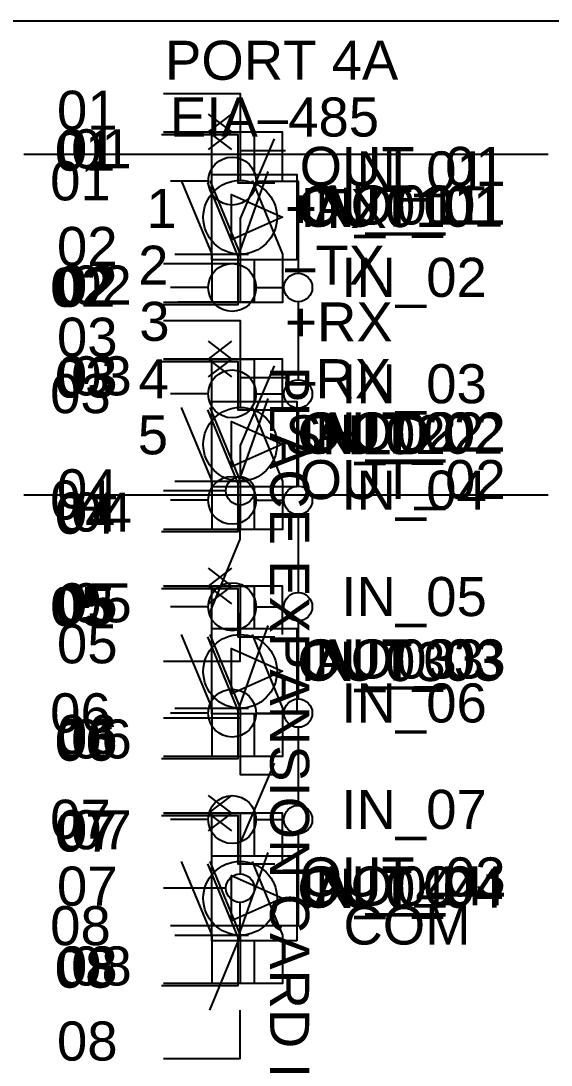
# Model space of a CAD drawing. Extents: x 1 to 23.7, y 0.2 to 17.
# Drawn here: x 19.08 to 20.015, y 13.38 to 15.22 of the extents above; entities that cross this region are included whole.
import ezdxf

# ---------------------------------------------------------------- set-up
doc = ezdxf.new("R2010")
doc.units = 0
doc.header["$MEASUREMENT"] = 0
for name, color, linetype in [('2_01__0-__EMPTY', 7, 'CONTINUOUS'), ('2_02__A0__EIA-232_EIA-485', 7, 'CONTINUOUS'), ('2_03__1-___4__DI__4__DO__S', 7, 'CONTINUOUS'), ('2_04__B-___4__DI__4__DO__F', 7, 'CONTINUOUS'), ('2_05__C-___4__DI__3__DO', 7, 'CONTINUOUS'), ('2_06__2X___8__DO__STD_FORM', 7, 'CONTINUOUS'), ('2_07__2A___8__DO__STD_FORM', 7, 'CONTINUOUS'), ('2_08__2B___8__DO__STD__6__', 7, 'CONTINUOUS'), ('2_09__2C___8__DO__STD__2__', 7, 'CONTINUOUS'), ('2_10__3-___8__DI', 7, 'CONTINUOUS'), ('2_11__D-___14__DI', 7, 'CONTINUOUS'), ('2_12__5-___8__AI', 7, 'CONTINUOUS'), ('2_13__6-___4__AI__4__AO', 7, 'CONTINUOUS'), ('6_00_____DWG', 7, 'CONTINUOUS')]:
    doc.layers.add(name, color=color, linetype=linetype)
doc.styles.add('ARIAL', font='arial.ttf')

msp = doc.modelspace()

# ---------------------------------------------------------------- linework, layer by layer
at = {"layer": '2_02__A0__EIA-232_EIA-485'}
for points in [[(19.0846, 14.9847), (20.0096, 14.9847)], [(19.0846, 14.3847), (20.0096, 14.3847)]]:
    msp.add_lwpolyline(points, dxfattribs=at)
at = {"layer": '2_03__1-___4__DI__4__DO__S'}
for points in [[(19.3312, 15.0236), (19.4662, 15.0236), (19.4662, 14.9385)], [(19.4125, 14.9384), (19.4662, 14.8085), (19.4662, 14.7235), (19.3312, 14.7235)], [(19.3312, 14.6236), (19.4662, 14.6236), (19.4662, 14.5385)], [(19.4125, 14.5384), (19.4662, 14.4085), (19.4662, 14.3235), (19.3312, 14.3235)], [(19.3312, 14.2236), (19.4662, 14.2236), (19.4662, 14.1385)], [(19.4125, 14.1385), (19.4662, 14.0085), (19.4662, 13.9235), (19.3312, 13.9235)], [(19.3312, 13.8236), (19.4662, 13.8236), (19.4662, 13.7385)], [(19.4125, 13.7385), (19.4662, 13.6085), (19.4662, 13.5235), (19.3312, 13.5235)]]:
    msp.add_lwpolyline(points, dxfattribs=at)
at = {"layer": '2_04__B-___4__DI__4__DO__F'}
for points in [[(19.5411, 14.9385), (19.5411, 15.0236), (19.3311, 15.0236)], [(19.4161, 14.9385), (19.4161, 15.0236)], [(19.3624, 14.9384), (19.4161, 14.8085), (19.4161, 14.7235), (19.3311, 14.7235)], [(19.4874, 14.9384), (19.5411, 14.8085), (19.5411, 14.7235), (19.4161, 14.7235)], [(19.3511, 14.8085), (19.4811, 14.8085)], [(19.5411, 14.5385), (19.5411, 14.6236), (19.3311, 14.6236)], [(19.4161, 14.5385), (19.4161, 14.6236)], [(19.3624, 14.5385), (19.4161, 14.4085), (19.4161, 14.3235), (19.3311, 14.3235)], [(19.4874, 14.5385), (19.5411, 14.4085), (19.5411, 14.3235), (19.4161, 14.3235)], [(19.3511, 14.4085), (19.4811, 14.4085)], [(19.5411, 14.1385), (19.5411, 14.2236), (19.3311, 14.2236)], [(19.4161, 14.1385), (19.4161, 14.2236)], [(19.3624, 14.1385), (19.4161, 14.0085), (19.4161, 13.9235), (19.3311, 13.9235)], [(19.4874, 14.1385), (19.5411, 14.0085), (19.5411, 13.9235), (19.4161, 13.9235)], [(19.3511, 14.0085), (19.4811, 14.0085)], [(19.5411, 13.7385), (19.5411, 13.8236), (19.3311, 13.8236)], [(19.4161, 13.7385), (19.4161, 13.8236)], [(19.3624, 13.7385), (19.4161, 13.6085), (19.4161, 13.5235), (19.3311, 13.5235)], [(19.4874, 13.7385), (19.5411, 13.6085), (19.5411, 13.5235), (19.4161, 13.5235)], [(19.3511, 13.6086), (19.4811, 13.6086)]]:
    msp.add_lwpolyline(points, dxfattribs=at)
at = {"layer": '2_05__C-___4__DI__3__DO'}
for points in [[(19.3311, 15.0916), (19.4662, 15.0916), (19.4662, 15.0916), (19.4662, 14.9915), (19.5462, 14.9915)], [(19.5262, 15.0115), (19.4662, 14.8715), (19.4662, 14.7915), (19.3312, 14.7915)], [(19.3311, 14.6916), (19.4662, 14.6916), (19.4662, 14.5915), (19.4662, 14.5915), (19.5462, 14.5915)], [(19.5262, 14.6115), (19.4662, 14.4715), (19.4662, 14.4165)], [(19.4412, 14.3915), (19.3312, 14.3915)], [(19.4125, 14.1765), (19.4662, 14.3065), (19.4662, 14.3665)], [(19.3312, 14.0914), (19.4662, 14.0914), (19.4662, 14.1765)], [(19.3311, 13.9915), (19.4662, 13.9915), (19.4662, 13.8914), (19.4662, 13.8915), (19.5462, 13.8915)], [(19.5262, 13.9114), (19.4662, 13.7714), (19.4662, 13.7164)], [(19.4412, 13.6914), (19.3312, 13.6914)], [(19.4125, 13.4764), (19.4662, 13.6064), (19.4662, 13.6664)], [(19.3312, 13.3913), (19.4662, 13.3913), (19.4662, 13.4764)]]:
    msp.add_lwpolyline(points, dxfattribs=at)
for centre in [(19.4662, 14.3915), (19.4662, 13.6914)]:
    msp.add_circle(centre, 0.025, dxfattribs=at)
at = {"layer": '2_06__2X___8__DO__STD_FORM'}
for points in [[(19.3273, 15.0196), (19.4623, 15.0196), (19.4623, 14.9345)], [(19.4086, 14.9344), (19.4623, 14.8045), (19.4623, 14.7195), (19.3273, 14.7195)], [(19.3273, 14.6196), (19.4623, 14.6196), (19.4623, 14.5345)], [(19.4086, 14.5345), (19.4623, 14.4045), (19.4623, 14.3195), (19.3273, 14.3195)], [(19.3273, 14.2196), (19.4623, 14.2196), (19.4623, 14.1345)], [(19.4086, 14.1345), (19.4623, 14.0045), (19.4623, 13.9195), (19.3273, 13.9195)], [(19.3273, 13.8197), (19.4623, 13.8197), (19.4623, 13.7346)], [(19.4086, 13.7345), (19.4623, 13.6045), (19.4623, 13.5195), (19.3273, 13.5195)]]:
    msp.add_lwpolyline(points, dxfattribs=at)
at = {"layer": '2_07__2A___8__DO__STD_FORM'}
for points in [[(19.3273, 15.0196), (19.4623, 15.0196), (19.4623, 15.0196), (19.4623, 14.9345), (19.5273, 14.9345)], [(19.5148, 14.9545), (19.4623, 14.8045), (19.4623, 14.7195), (19.3273, 14.7195)], [(19.3273, 14.6196), (19.4623, 14.6196), (19.4623, 14.6196), (19.4623, 14.5345), (19.5273, 14.5345)], [(19.5148, 14.5545), (19.4623, 14.4045), (19.4623, 14.3195), (19.3273, 14.3195)], [(19.3273, 14.2196), (19.4623, 14.2196), (19.4623, 14.2196), (19.4623, 14.1345), (19.5273, 14.1345)], [(19.5148, 14.1545), (19.4623, 14.0045), (19.4623, 13.9195), (19.3273, 13.9195)], [(19.3273, 13.8197), (19.4623, 13.8197), (19.4623, 13.8197), (19.4623, 13.7345), (19.5273, 13.7345)], [(19.5148, 13.7545), (19.4623, 13.6045), (19.4623, 13.5195), (19.3273, 13.5195)]]:
    msp.add_lwpolyline(points, dxfattribs=at)
at = {"layer": '2_08__2B___8__DO__STD__6__'}
for points in [[(19.3273, 15.0196), (19.4623, 15.0196), (19.4623, 14.9345)], [(19.4086, 14.9344), (19.4623, 14.8045), (19.4623, 14.7195), (19.3273, 14.7195)], [(19.3273, 14.6196), (19.4623, 14.6196), (19.4623, 14.5345)], [(19.4086, 14.5345), (19.4623, 14.4045), (19.4623, 14.3195), (19.3273, 14.3195)], [(19.3273, 14.2196), (19.4623, 14.2196), (19.4623, 14.1345)], [(19.4086, 14.1345), (19.4623, 14.0045), (19.4623, 13.9195), (19.3273, 13.9195)], [(19.3273, 13.8197), (19.4623, 13.8197), (19.4623, 13.7346)], [(19.4086, 13.7345), (19.4623, 13.6045), (19.4623, 13.5195), (19.3273, 13.5195)]]:
    msp.add_lwpolyline(points, dxfattribs=at)
at = {"layer": '2_09__2C___8__DO__STD__2__'}
for points in [[(19.3273, 15.0196), (19.4623, 15.0196), (19.4623, 14.9345)], [(19.4086, 14.9344), (19.4623, 14.8045), (19.4623, 14.7195), (19.3273, 14.7195)], [(19.3273, 14.6196), (19.4623, 14.6196), (19.4623, 14.5345)], [(19.4086, 14.5345), (19.4623, 14.4045), (19.4623, 14.3195), (19.3273, 14.3195)], [(19.3273, 14.2196), (19.4623, 14.2196), (19.4623, 14.2196), (19.4623, 14.1345), (19.5273, 14.1345)], [(19.5148, 14.1545), (19.4623, 14.0045), (19.4623, 13.9195), (19.3273, 13.9195)], [(19.3273, 13.8196), (19.4623, 13.8196), (19.4623, 13.8196), (19.4623, 13.7345), (19.5273, 13.7345)], [(19.5148, 13.7545), (19.4623, 13.6045), (19.4623, 13.5195), (19.3273, 13.5195)]]:
    msp.add_lwpolyline(points, dxfattribs=at)
at = {"layer": '2_10__3-___8__DI'}
for points in [[(19.3312, 15.0235), (19.4662, 15.0235), (19.4662, 14.9385)], [(19.4662, 14.8085), (19.4662, 14.7235), (19.3312, 14.7235)], [(19.3312, 14.6234), (19.4662, 14.6234), (19.4662, 14.5384)], [(19.4662, 14.4084), (19.4662, 14.3234), (19.3312, 14.3234)], [(19.3312, 14.2233), (19.4662, 14.2233), (19.4662, 14.1384)], [(19.4662, 14.0083), (19.4662, 13.9233), (19.3312, 13.9233)], [(19.3312, 13.8235), (19.4662, 13.8235), (19.4662, 13.7385)], [(19.4662, 13.6085), (19.4662, 13.5235), (19.3312, 13.5235)]]:
    msp.add_lwpolyline(points, dxfattribs=at)
for centre in [(19.4662, 14.8735), (19.4662, 14.4734), (19.4662, 14.0733), (19.4662, 13.6735)]:
    msp.add_circle(centre, 0.065, dxfattribs=at)
at = {"layer": '2_11__D-___14__DI'}
for points in [[(19.4099, 14.9373), (19.3435, 14.9373)], [(19.4944, 14.9373), (19.5685, 14.9373), (19.5685, 14.7748)], [(19.4099, 14.7498), (19.3435, 14.7498)], [(19.4944, 14.7498), (19.5435, 14.7498)], [(19.5685, 14.7248), (19.5685, 14.5873)], [(19.4099, 14.5623), (19.3435, 14.5623)], [(19.4944, 14.5623), (19.5435, 14.5623)], [(19.5685, 14.5373), (19.5685, 14.3998)], [(19.4099, 14.3748), (19.3435, 14.3748)], [(19.4944, 14.3748), (19.5435, 14.3748)], [(19.5685, 14.3498), (19.5685, 14.2123)], [(19.4099, 14.1873), (19.3435, 14.1873)], [(19.4944, 14.1873), (19.5435, 14.1873)], [(19.5685, 14.1623), (19.5685, 14.0248)], [(19.4099, 13.9998), (19.3435, 13.9998)], [(19.4944, 13.9998), (19.5435, 13.9998)], [(19.5685, 13.9748), (19.5685, 13.8373)], [(19.4099, 13.8123), (19.3435, 13.8123)], [(19.4944, 13.8123), (19.5435, 13.8123)], [(19.5685, 13.7873), (19.5685, 13.6248), (19.3435, 13.6248)]]:
    msp.add_lwpolyline(points, dxfattribs=at)
for centre, radius in [((19.4521, 14.9373), 0.0422), ((19.4521, 14.7498), 0.0422), ((19.5685, 14.7498), 0.025), ((19.4521, 14.5623), 0.0422), ((19.5685, 14.5623), 0.025), ((19.4521, 14.3748), 0.0422), ((19.5685, 14.3748), 0.025), ((19.4521, 14.1873), 0.0422), ((19.5685, 14.1873), 0.025), ((19.4521, 13.9998), 0.0422), ((19.5685, 13.9998), 0.025), ((19.4521, 13.8123), 0.0422), ((19.5685, 13.8123), 0.025)]:
    msp.add_circle(centre, radius, dxfattribs=at)
at = {"layer": '2_12__5-___8__AI'}
for points in [[(19.4099, 15.0551), (19.4512, 15.0239), (19.4099, 14.9927)], [(19.3562, 15.0239), (19.4912, 15.0239), (19.4912, 14.9488)], [(19.5661, 14.7988), (19.4161, 14.7988), (19.4161, 14.9488), (19.5661, 14.9488), (19.5661, 14.7988)], [(19.4511, 14.8338), (19.4511, 14.9138), (19.5411, 14.8738), (19.4511, 14.8338)], [(19.4912, 14.7988), (19.4912, 14.7237), (19.3562, 14.7237)], [(19.4099, 14.655), (19.4512, 14.6238), (19.4099, 14.5926)], [(19.3562, 14.6238), (19.4912, 14.6238), (19.4912, 14.5488)], [(19.5661, 14.3988), (19.4161, 14.3988), (19.4161, 14.5487), (19.5661, 14.5487), (19.5661, 14.3988)], [(19.4511, 14.4338), (19.4511, 14.5138), (19.5411, 14.4738), (19.4511, 14.4338)], [(19.4912, 14.3987), (19.4912, 14.3236), (19.3562, 14.3236)], [(19.4099, 14.255), (19.4512, 14.2237), (19.4099, 14.1925)], [(19.3562, 14.2238), (19.4912, 14.2238), (19.4912, 14.1487)], [(19.5661, 13.9987), (19.4161, 13.9987), (19.4161, 14.1487), (19.5661, 14.1487), (19.5661, 13.9987)], [(19.4511, 14.0337), (19.4511, 14.1137), (19.5411, 14.0737), (19.4511, 14.0337)], [(19.4912, 13.9987), (19.4912, 13.9236), (19.3562, 13.9236)], [(19.4099, 13.8549), (19.4512, 13.8237), (19.4099, 13.7925)], [(19.3562, 13.8237), (19.4912, 13.8237), (19.4912, 13.7486)], [(19.5661, 13.5986), (19.4161, 13.5986), (19.4161, 13.7486), (19.5661, 13.7486), (19.5661, 13.5986)], [(19.4511, 13.6337), (19.4511, 13.7137), (19.5411, 13.6736), (19.4511, 13.6337)], [(19.4912, 13.5986), (19.4912, 13.5235), (19.3562, 13.5235)]]:
    msp.add_lwpolyline(points, dxfattribs=at)
at = {"layer": '2_13__6-___4__AI__4__AO'}
for points in [[(19.4512, 15.0551), (19.4099, 15.0239), (19.4512, 14.9927)], [(19.3562, 15.0239), (19.4912, 15.0239), (19.4912, 14.9488)], [(19.5661, 14.7988), (19.4161, 14.7988), (19.4161, 14.9488), (19.5661, 14.9488), (19.5661, 14.7988)], [(19.4511, 14.8338), (19.4511, 14.9138), (19.5411, 14.8738), (19.4511, 14.8338)], [(19.4912, 14.7988), (19.4912, 14.7237), (19.3562, 14.7237)], [(19.4512, 14.655), (19.4099, 14.6238), (19.4512, 14.5926)], [(19.3562, 14.6238), (19.4912, 14.6238), (19.4912, 14.5488)], [(19.5661, 14.3988), (19.4161, 14.3988), (19.4161, 14.5487), (19.5661, 14.5487), (19.5661, 14.3988)], [(19.4511, 14.4338), (19.4511, 14.5138), (19.5411, 14.4738), (19.4511, 14.4338)], [(19.4912, 14.3987), (19.4912, 14.3236), (19.3562, 14.3236)], [(19.4512, 14.255), (19.4099, 14.2237), (19.4512, 14.1925)], [(19.3562, 14.2238), (19.4912, 14.2238), (19.4912, 14.1487)], [(19.5661, 13.9987), (19.4161, 13.9987), (19.4161, 14.1487), (19.5661, 14.1487), (19.5661, 13.9987)], [(19.4511, 14.0337), (19.4511, 14.1137), (19.5411, 14.0737), (19.4511, 14.0337)], [(19.4912, 13.9987), (19.4912, 13.9236), (19.3562, 13.9236)], [(19.4512, 13.8549), (19.4099, 13.8237), (19.4512, 13.7925)], [(19.3562, 13.8237), (19.4912, 13.8237), (19.4912, 13.7486)], [(19.5661, 13.5986), (19.4161, 13.5986), (19.4161, 13.7486), (19.5661, 13.7486), (19.5661, 13.5986)], [(19.4511, 13.6337), (19.4511, 13.7137), (19.5411, 13.6736), (19.4511, 13.6337)], [(19.4912, 13.5986), (19.4912, 13.5235), (19.3562, 13.5235)]]:
    msp.add_lwpolyline(points, dxfattribs=at)
at = {"layer": '6_00_____DWG'}
msp.add_lwpolyline([(22.3579, 15.1396), (22.3579, 11.4297, -0.414213), (22.2779, 11.3497), (16.1129, 11.3497, -0.414212), (16.0329, 11.4297), (16.0329, 15.1396, -0.414211), (16.1129, 15.2196), (22.2779, 15.2196, -0.414219)], format="xyb", close=True, dxfattribs=at)

# ---------------------------------------------------------------- texts
at = {"layer": '2_01__0-__EMPTY', "style": 'ARIAL'}
msp.add_text('PLACE EXPANSION CARD LABEL HERE', height=0.068833, rotation=270, dxfattribs=at).set_placement((19.5191, 14.6114))
at = {"layer": '2_02__A0__EIA-232_EIA-485', "style": 'ARIAL'}
for s, height, p in [('PORT 4A', 0.06883, (19.3337, 15.1158)), ('EIA–485', 0.06883, (19.3424, 15.0158)), ('1', 0.0688, (19.3011, 14.8547)), ('+TX', 0.06883, (19.5456, 14.8547)), ('2', 0.0688, (19.2864, 14.7547)), ('–TX', 0.06883, (19.5455, 14.7547)), ('3', 0.0688, (19.2884, 14.6558)), ('+RX', 0.06883, (19.5456, 14.6547)), ('4', 0.0688, (19.287, 14.5547)), ('–RX', 0.06883, (19.5455, 14.5547)), ('5', 0.0688, (19.2857, 14.4558)), ('SHLD', 0.06883, (19.546, 14.4558))]:
    msp.add_text(s, height=height, dxfattribs=at).set_placement(p)
at = {"layer": '2_03__1-___4__DI__4__DO__S', "style": 'ARIAL'}
for s, p in [('01', (19.1432, 14.9597)), ('OUT_01', (19.5711, 14.8608)), ('02', (19.1432, 14.7197)), ('03', (19.1432, 14.5598)), ('OUT_02', (19.5711, 14.4608)), ('04', (19.1432, 14.3198)), ('05', (19.1432, 14.1598)), ('OUT_03', (19.5711, 14.0609)), ('06', (19.1432, 13.9199)), ('07', (19.1432, 13.7599)), ('OUT_04', (19.5711, 13.6609)), ('08', (19.1432, 13.5199))]:
    msp.add_text(s, height=0.06883, dxfattribs=at).set_placement(p)
at = {"layer": '2_04__B-___4__DI__4__DO__F', "style": 'ARIAL'}
for s, p in [('01', (19.1393, 14.9557)), ('OUT_01', (19.5672, 14.8568)), ('02', (19.1393, 14.7158)), ('03', (19.1393, 14.5558)), ('OUT_02', (19.5672, 14.4569)), ('04', (19.1393, 14.3158)), ('05', (19.1393, 14.1558)), ('OUT_03', (19.5672, 14.0569)), ('06', (19.1393, 13.9159)), ('07', (19.1393, 13.7559)), ('OUT_04', (19.5672, 13.6569)), ('08', (19.1393, 13.5159))]:
    msp.add_text(s, height=0.06883, dxfattribs=at).set_placement(p)
at = {"layer": '2_05__C-___4__DI__3__DO', "style": 'ARIAL'}
for s, p in [('01', (19.1432, 15.0277)), ('OUT_01', (19.5711, 14.9288)), ('02', (19.1432, 14.7877)), ('03', (19.1432, 14.6278)), ('OUT_02', (19.5711, 14.3769)), ('04', (19.1432, 14.3607)), ('05', (19.1432, 14.0876)), ('06', (19.1432, 13.9277)), ('OUT_03', (19.5711, 13.6768)), ('07', (19.1432, 13.6606)), ('08', (19.1432, 13.3876))]:
    msp.add_text(s, height=0.06883, dxfattribs=at).set_placement(p)
at = {"layer": '2_06__2X___8__DO__STD_FORM', "style": 'ARIAL'}
for s, p in [('01', (19.1393, 14.9557)), ('OUT_01', (19.5672, 14.8568)), ('02', (19.1393, 14.7158)), ('03', (19.1393, 14.5558)), ('OUT_02', (19.5672, 14.4569)), ('04', (19.1393, 14.3158)), ('05', (19.1393, 14.1558)), ('OUT_03', (19.5672, 14.0569)), ('06', (19.1393, 13.9159)), ('07', (19.1393, 13.7559)), ('OUT_04', (19.5672, 13.6569)), ('08', (19.1393, 13.5159))]:
    msp.add_text(s, height=0.06883, dxfattribs=at).set_placement(p)
at = {"layer": '2_07__2A___8__DO__STD_FORM', "style": 'ARIAL'}
for s, p in [('01', (19.1393, 14.9557)), ('OUT_01', (19.5672, 14.8568)), ('02', (19.1393, 14.7158)), ('03', (19.1393, 14.5558)), ('OUT_02', (19.5672, 14.4569)), ('04', (19.1393, 14.3158)), ('05', (19.1393, 14.1558)), ('OUT_03', (19.5672, 14.0569)), ('06', (19.1393, 13.9159)), ('07', (19.1393, 13.7559)), ('OUT_04', (19.5672, 13.6569)), ('08', (19.1393, 13.5159))]:
    msp.add_text(s, height=0.06883, dxfattribs=at).set_placement(p)
at = {"layer": '2_08__2B___8__DO__STD__6__', "style": 'ARIAL'}
for s, p in [('01', (19.1393, 14.9557)), ('OUT_01', (19.5672, 14.8568)), ('02', (19.1393, 14.7158)), ('03', (19.1393, 14.5558)), ('OUT_02', (19.5672, 14.4569)), ('04', (19.1393, 14.3158)), ('05', (19.1393, 14.1558)), ('OUT_03', (19.5672, 14.0569)), ('06', (19.1393, 13.9159)), ('07', (19.1393, 13.7559)), ('OUT_04', (19.5672, 13.6569)), ('08', (19.1393, 13.5159))]:
    msp.add_text(s, height=0.06883, dxfattribs=at).set_placement(p)
at = {"layer": '2_09__2C___8__DO__STD__2__', "style": 'ARIAL'}
for s, p in [('01', (19.1393, 14.9557)), ('OUT_01', (19.5672, 14.8568)), ('02', (19.1393, 14.7158)), ('03', (19.1393, 14.5558)), ('OUT_02', (19.5672, 14.4569)), ('04', (19.1393, 14.3158)), ('05', (19.1393, 14.1558)), ('OUT_03', (19.5672, 14.0569)), ('06', (19.1393, 13.9159)), ('07', (19.1393, 13.7559)), ('OUT_04', (19.5672, 13.6569)), ('08', (19.1393, 13.5159))]:
    msp.add_text(s, height=0.06883, dxfattribs=at).set_placement(p)
at = {"layer": '2_10__3-___8__DI', "style": 'ARIAL'}
for s, p in [('01', (19.1432, 14.9597)), ('IN_01', (19.572, 14.8563)), ('02', (19.1432, 14.7197)), ('03', (19.1432, 14.5598)), ('IN_02', (19.572, 14.4562)), ('04', (19.1432, 14.3198)), ('05', (19.1432, 14.1598)), ('IN_03', (19.572, 14.0563)), ('06', (19.1432, 13.9199)), ('07', (19.1432, 13.7599)), ('IN_04', (19.572, 13.6563)), ('08', (19.1432, 13.5199))]:
    msp.add_text(s, height=0.06883, dxfattribs=at).set_placement(p)
at = {"layer": '2_11__D-___14__DI', "style": 'ARIAL'}
for s, p in [('IN_01', (19.6447, 14.9208)), ('01', (19.1312, 14.9034)), ('IN_02', (19.6447, 14.7333)), ('02', (19.1312, 14.7159)), ('IN_03', (19.6447, 14.5458)), ('03', (19.1312, 14.5284)), ('IN_04', (19.6447, 14.3583)), ('04', (19.1312, 14.3409)), ('IN_05', (19.6447, 14.1708)), ('05', (19.1312, 14.1534)), ('IN_06', (19.6447, 13.9833)), ('06', (19.1312, 13.9659)), ('IN_07', (19.6447, 13.7958)), ('07', (19.1312, 13.7784)), ('08', (19.1312, 13.5909)), ('COM', (19.6483, 13.592))]:
    msp.add_text(s, height=0.06883, dxfattribs=at).set_placement(p)
at = {"layer": '2_12__5-___8__AI', "style": 'ARIAL'}
for s, p in [('01', (19.1682, 14.9597)), ('AI_01', (19.597, 14.8608)), ('02', (19.1682, 14.7197)), ('03', (19.1682, 14.5597)), ('AI_02', (19.597, 14.4608)), ('04', (19.1682, 14.3197)), ('05', (19.1682, 14.1598)), ('AI_03', (19.597, 14.0608)), ('06', (19.1682, 13.9199)), ('07', (19.1682, 13.7599)), ('AI_04', (19.597, 13.6609)), ('08', (19.1682, 13.5199))]:
    msp.add_text(s, height=0.06883, dxfattribs=at).set_placement(p)
at = {"layer": '2_13__6-___4__AI__4__AO', "style": 'ARIAL'}
for s, p in [('01', (19.1682, 14.9597)), ('AO_01', (19.597, 14.8608)), ('02', (19.1682, 14.7197)), ('03', (19.1682, 14.5597)), ('AO_02', (19.597, 14.4608)), ('04', (19.1682, 14.3197)), ('05', (19.1682, 14.1598)), ('AO_03', (19.597, 14.0608)), ('06', (19.1682, 13.9199)), ('07', (19.1682, 13.7599)), ('AO_04', (19.597, 13.6609)), ('08', (19.1682, 13.5199))]:
    msp.add_text(s, height=0.06883, dxfattribs=at).set_placement(p)

doc.saveas('drawing.dxf')
